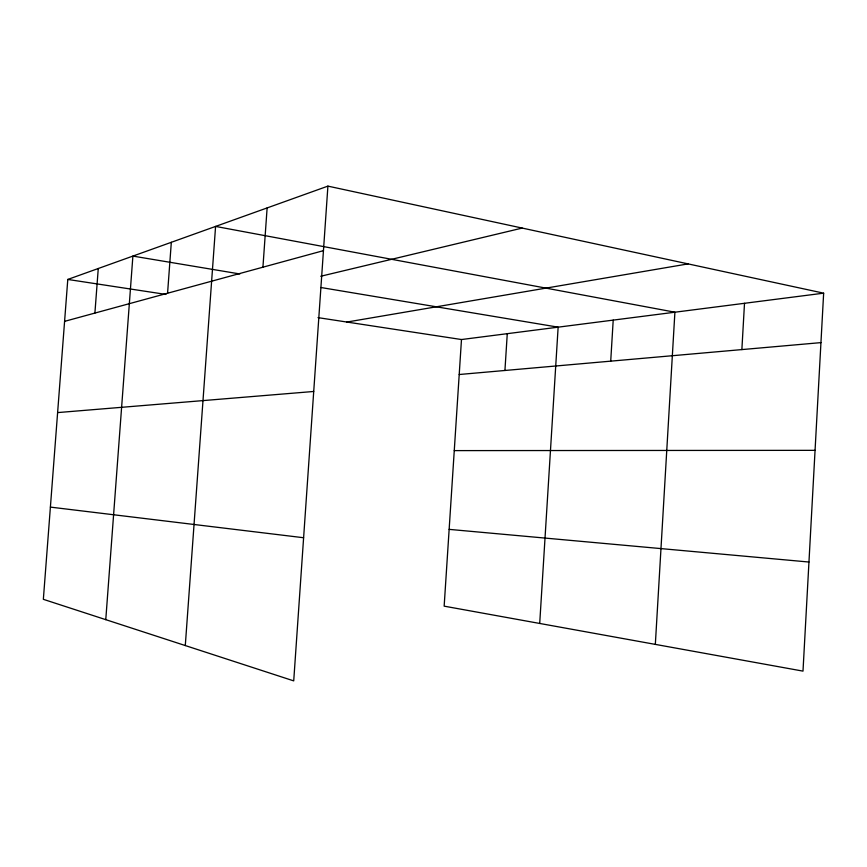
<?xml version="1.0" encoding="UTF-8"?>
<svg xmlns="http://www.w3.org/2000/svg" width="867" height="867" viewBox="0 0 867 867"><rect width="100%" height="100%" fill="white"/><g stroke="black" fill="none" stroke-linecap="round" stroke-linejoin="round"><path stroke-width="1.3" d="M823.65 293.165L802.994 671.123L444.153 606.152L461.482 339.539L823.65 293.165L327.91 186.123L67.789 279.445L43.35 599.325L293.718 680.877L327.91 186.123M741.87 349.585L744.504 303.298M655.333 644.387L674.905 312.207L215.58 226.417L185.289 645.557M610.715 361.149L613.207 320.107M539.707 623.449L558.142 327.162L320.888 287.508M504.93 370.48L507.271 333.676M262.929 267.188L267.123 207.928M105.774 619.656L132.889 256.09L239.845 273.961M167.569 293.23L171.319 242.305M94.904 313.085L98.264 268.51M64.591 321.354L323.445 250.661M320.725 276.259L522.205 228.075M346.919 322.047L688.084 263.893M459.207 374.511L820.951 342.617M57.612 412.594L313.713 391.472M454.265 450.612L815.056 450.341M449.149 529.369L808.954 562.033M50.394 507.108L303.602 537.735M67.789 279.445L165.955 294.433M318.005 317.636L461.482 339.539"/></g></svg>
